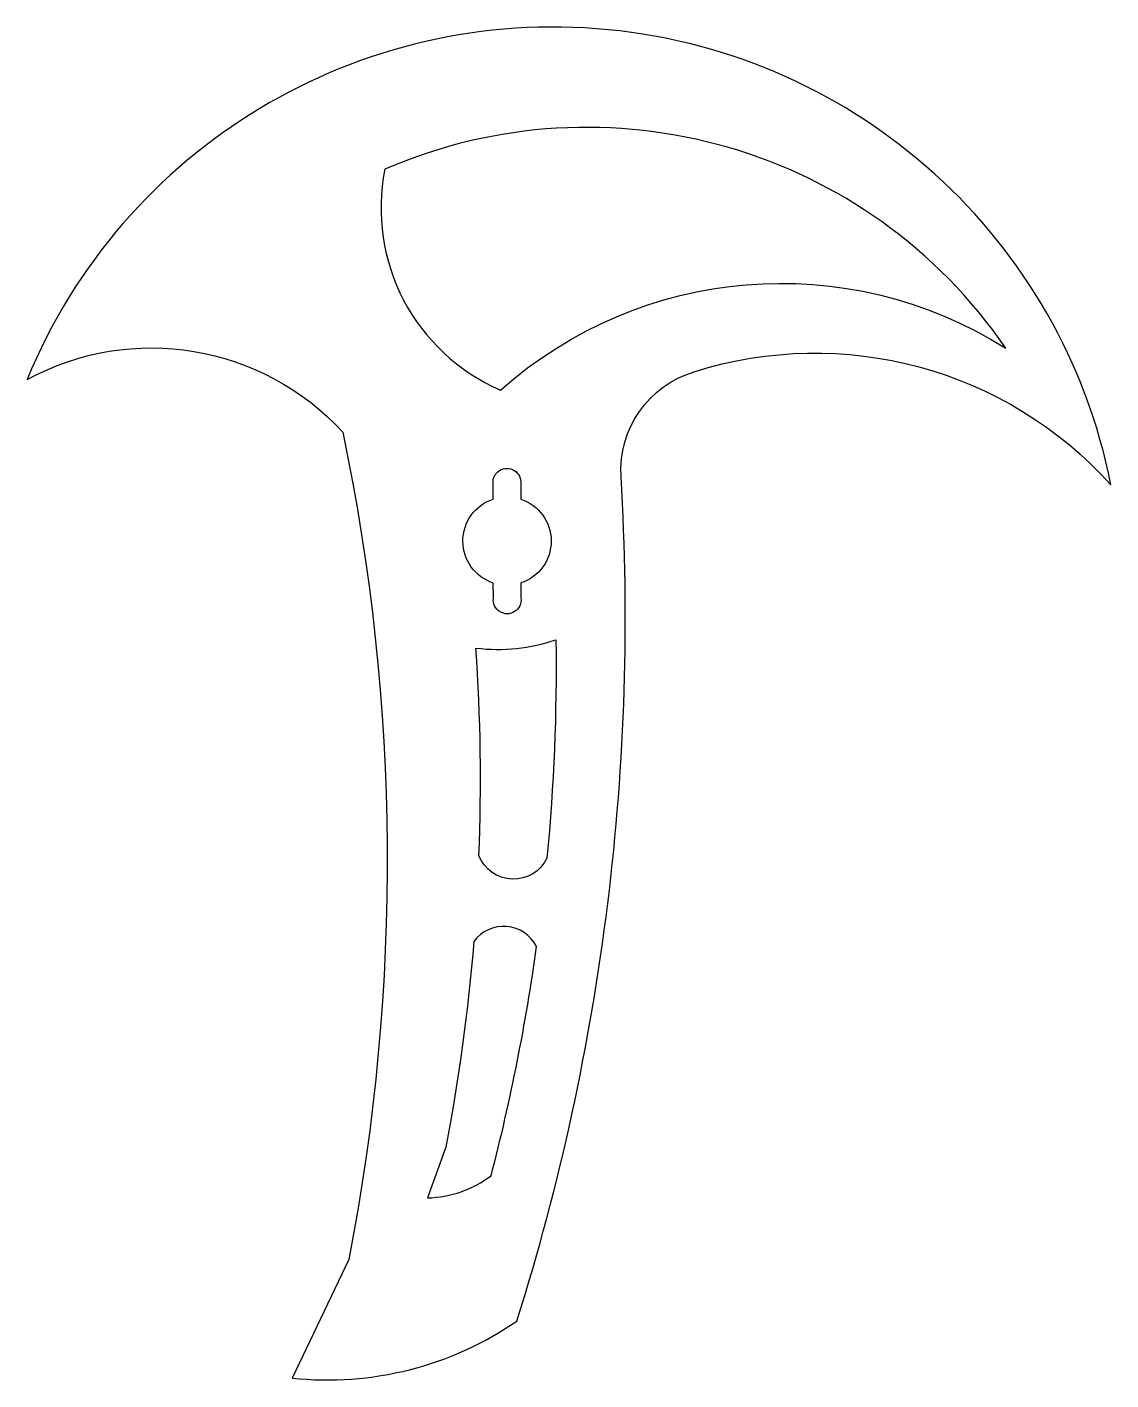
# Model space of a CAD drawing. Header units: inches. Extents: x -3.51 to 3.39, y -6.04 to 2.58.
import ezdxf

# ---------------------------------------------------------------- set-up
doc = ezdxf.new("R2010")
doc.units = ezdxf.units.IN
doc.layers.get('0').update_dxf_attribs({"linetype": 'CONTINUOUS'})

msp = doc.modelspace()

# ---------------------------------------------------------------- linework, layer by layer
for points in [[(3.391, -0.335, 0.743035), (-3.51, 0.335, -0.345138), (-1.5, 0, -0.099906), (-1.4615, -5.2704), (-1.822, -6.0263, 0.17891), (-0.392, -5.6634, 0.091925), (0.2717, -0.2832, -0.348059), (0.7378, 0.3847, -0.294207)], [(-1.232, 1.675, 0.353799), (-0.495, 0.268, -0.333724), (2.721, 0.536, 0.359071)], [(-0.5425, -0.4269), (-0.5427, -0.3295, -1.125692), (-0.3672, -0.3291), (-0.3669, -0.4265, -0.723926), (-0.3656, -0.9608), (-0.3653, -1.0582, -1.125872), (-0.5411, -1.0586), (-0.5413, -0.9612, -0.723926)], [(-0.6326, -2.6987, 0.026431), (-0.6517, -1.3753, 0.11517), (-0.1428, -1.3221, -0.026944), (-0.1996, -2.7141, -0.65317)], [(-0.9595, -4.8786, 0.153151), (-0.5553, -4.7369, 0.028784), (-0.2655, -3.2773, 0.557949), (-0.6655, -3.2446, -0.026426), (-0.8434, -4.556)]]:
    msp.add_lwpolyline(points, format="xyb", close=True)

doc.saveas('drawing.dxf')
